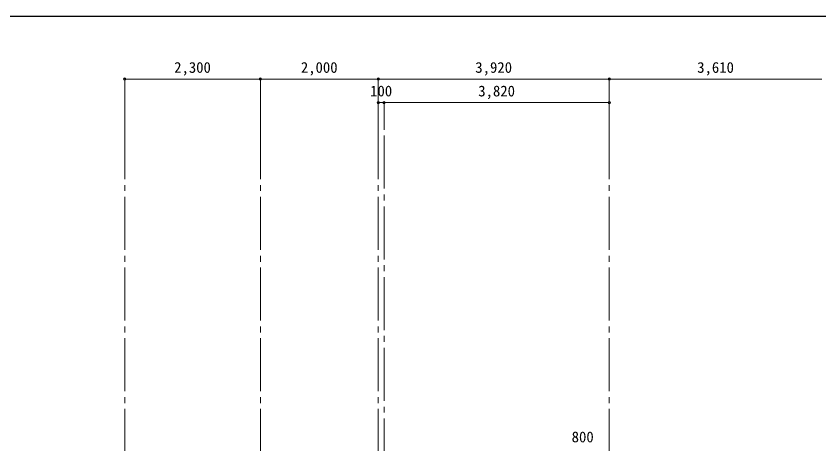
# Model space of a CAD drawing. Units: millimetres at full size, sheet at 1:100. Extents: x -20119 to 20711, y -48708 to -20378.
# Drawn here: x -11663 to 1976, y -27656 to -20378 of the extents above; entities that cross this region are included whole.
import ezdxf
from ezdxf.enums import TextEntityAlignment as Align

# ---------------------------------------------------------------- set-up
doc = ezdxf.new("R2010")
doc.units = ezdxf.units.MM
doc.header["$LTSCALE"] = 100
doc.header["$PDMODE"] = 32
doc.header["$PDSIZE"] = 40
doc.linetypes.add('CHAIN2', pattern=[12, 9, -1, 1, -1])
for name, color, linetype, lineweight in [('5-1_5MOJI', 4, 'CHAIN2', 5), ('5-4_5KOUZOU1', 4, 'Continuous', 5), ('F-1_FMOJI', 4, 'Continuous', 5)]:
    doc.layers.add(name, color=color, linetype=linetype, lineweight=lineweight)
doc.styles.add('ＭＳ ゴシック', font='')
doc.styles.get('ＭＳ ゴシック').set_extended_font_data('MS Gothic')

msp = doc.modelspace()

# ---------------------------------------------------------------- linework, layer by layer
at = {"layer": '5-1_5MOJI'}
for p, q in [((-9818.5, -22246.5), (-9818.5, -40808)), ((-7518.5, -22246.5), (-7518.5, -40808)), ((-5518.5, -22246.5), (-5518.5, -40808)), ((-5418.5, -29307.4), (-5418.5, -22246.5)), ((-1598.5, -22246.5), (-1598.5, -40808))]:
    msp.add_line(p, q, dxfattribs=at)
at = {"layer": '5-4_5KOUZOU1'}
for p, q in [((-9818.5, -21446.5), (-9818.5, -22246.5)), ((-7518.5, -21446.5), (-9818.5, -21446.5)), ((-7518.5, -21446.5), (-7518.5, -22246.5)), ((-5518.5, -21446.5), (-7518.5, -21446.5)), ((-5518.5, -21446.5), (-5518.5, -22246.5)), ((-1598.5, -21446.5), (-5518.5, -21446.5)), ((-1598.5, -21446.5), (-1598.5, -22246.5)), ((2011.5, -21446.5), (-1598.5, -21446.5)), ((-5518.5, -21846.5), (-5418.5, -21846.5)), ((-5418.5, -21846.5), (-5418.5, -22246.5)), ((-5418.5, -21846.5), (-1598.5, -21846.5))]:
    msp.add_line(p, q, dxfattribs=at)
for p in [(-9818.5, -21446.5), (-7518.5, -21446.5), (-5518.5, -21446.5), (-1598.5, -21446.5), (-5518.5, -21846.5), (-5418.5, -21846.5), (-1598.5, -21846.5)]:
    msp.add_point(p, dxfattribs=at)
at = {"layer": 'F-1_FMOJI'}
for p, q in [((-18808.9, -20378.4), (20711.1, -20378.4)), ((20701.1, -20388.4), (-18798.9, -20388.4))]:
    msp.add_line(p, q, dxfattribs=at)

# ---------------------------------------------------------------- texts
at = {"layer": '5-4_5KOUZOU1', "style": 'ＭＳ ゴシック'}
for s, p in [('2,300', (-8981, -21396.5)), ('2,000', (-6831, -21396.5)), ('3,920', (-3871, -21396.5)), ('3,610', (-106, -21396.5)), ('100', (-5656, -21796.5)), ('3,820', (-3821, -21796.5)), ('800', (-2236, -27667.4))]:
    msp.add_text(s, height=183.3, dxfattribs=at).set_placement(p, align=Align.BOTTOM_LEFT)

doc.saveas('drawing.dxf')
